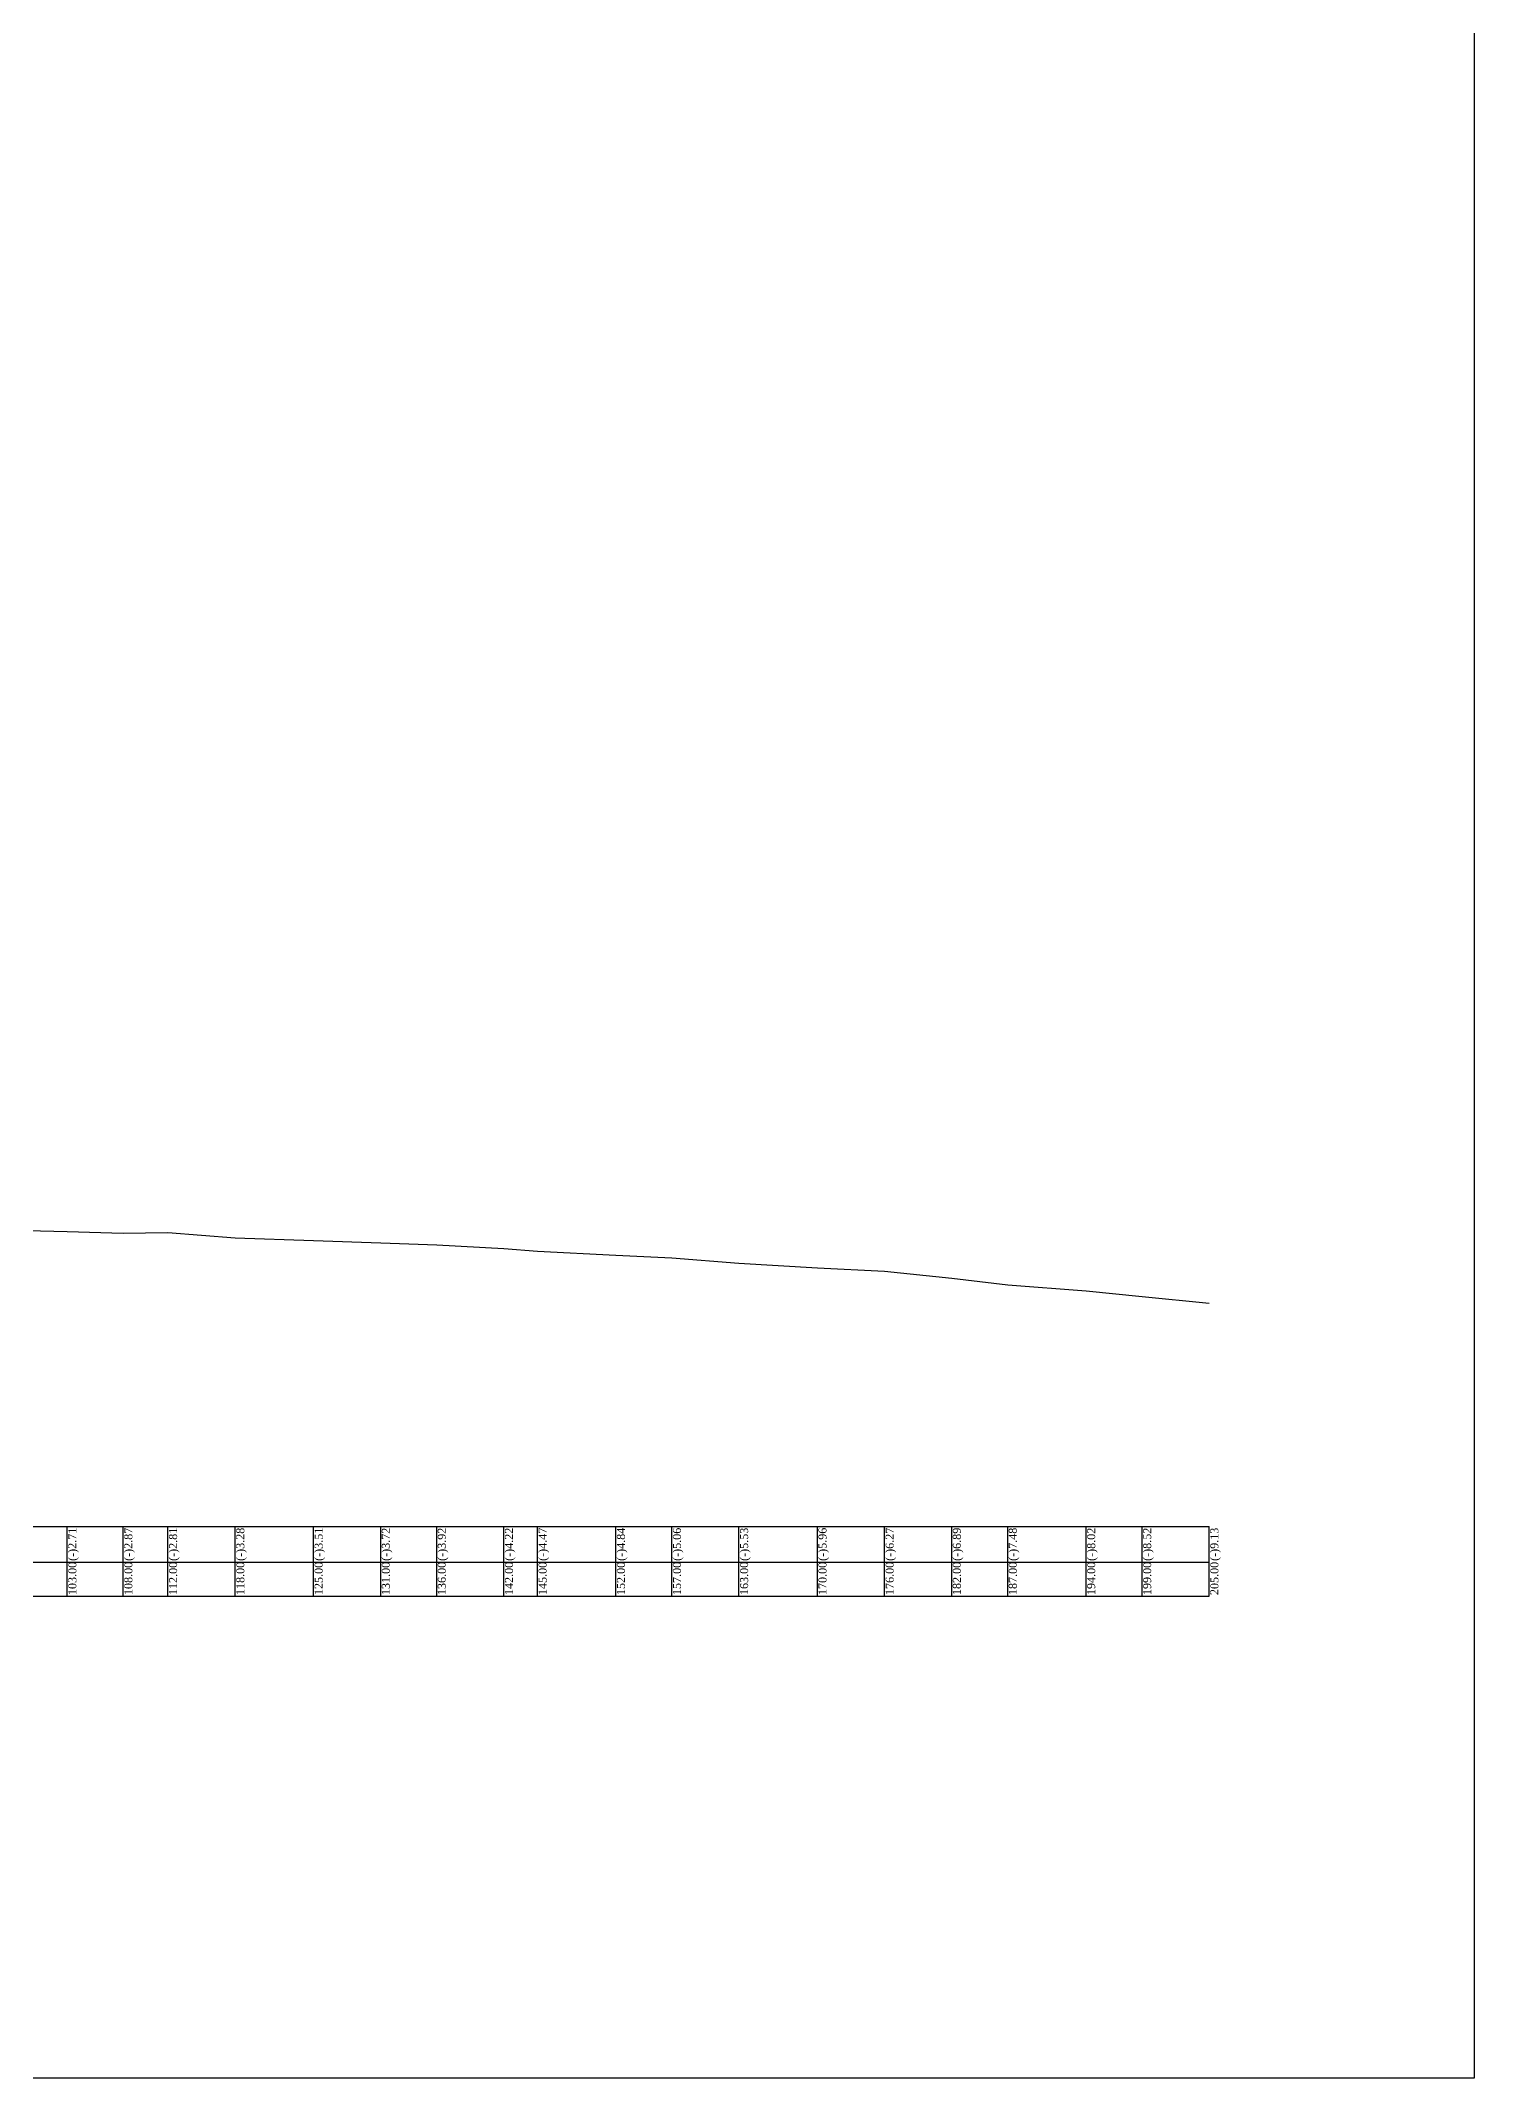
# Model space of a CAD drawing. Header units: metres. Extents: x -2434 to 11656, y -15288 to 8109.
# Drawn here: x 689.3 to 817.3, y -15288.2 to -15106.1 of the extents above; entities that cross this region are included whole.
import ezdxf

# ---------------------------------------------------------------- set-up
doc = ezdxf.new("R2010")
doc.units = ezdxf.units.M
doc.styles.get("Standard").update_dxf_attribs({"font": 'times.ttf'})

msp = doc.modelspace()

# ---------------------------------------------------------------- linework, layer by layer
at = {"color": 0, "lineweight": -2}
for p, q in [((583.630429, -15238.907569), (793.630429, -15238.907569)), ((691.630429, -15245.126359), (691.630429, -15238.907569)), ((696.630429, -15245.126359), (696.630429, -15238.907569)), ((700.630429, -15245.126359), (700.630429, -15238.907569)), ((706.630429, -15245.126359), (706.630429, -15238.907569)), ((713.630429, -15245.126359), (713.630429, -15238.907569)), ((719.630429, -15245.126359), (719.630429, -15238.907569)), ((724.630429, -15245.126359), (724.630429, -15238.907569)), ((730.630429, -15245.126359), (730.630429, -15238.907569)), ((733.630429, -15245.126359), (733.630429, -15238.907569)), ((740.630429, -15245.126359), (740.630429, -15238.907569)), ((745.630429, -15245.126359), (745.630429, -15238.907569)), ((751.630429, -15245.126359), (751.630429, -15238.907569)), ((758.630429, -15245.126359), (758.630429, -15238.907569)), ((764.630429, -15245.126359), (764.630429, -15238.907569)), ((770.630429, -15245.126359), (770.630429, -15238.907569)), ((775.630429, -15245.126359), (775.630429, -15238.907569)), ((782.630429, -15245.126359), (782.630429, -15238.907569)), ((787.630429, -15245.126359), (787.630429, -15238.907569)), ((793.630429, -15245.126359), (793.630429, -15238.907569)), ((574.274371, -15242.077069), (793.630429, -15242.077069)), ((574.274371, -15245.126359), (793.630429, -15245.126359))]:
    msp.add_line(p, q, dxfattribs=at)
at = {"color": 0, "lineweight": -3, "ltscale": 0.5}
msp.add_lwpolyline([(523.254788, -14660.06529), (817.299511, -14660.06529), (817.299511, -15288.199474), (523.254788, -15288.199474)], close=True, dxfattribs=at)
at = {"color": 3, "linetype": 'Continuous', "lineweight": -3, "ltscale": 0.5}
msp.add_lwpolyline([(685.630429, -15212.407069), (691.630429, -15212.537069), (696.630429, -15212.697069), (700.630429, -15212.637069), (706.630429, -15213.107069), (713.630429, -15213.337069), (719.630429, -15213.547069), (724.630429, -15213.747069), (730.630429, -15214.047069), (733.630429, -15214.297069), (740.630429, -15214.667069), (745.630429, -15214.887069), (751.630429, -15215.357069), (758.630429, -15215.787069), (764.630429, -15216.097069), (770.630429, -15216.717069), (775.630429, -15217.307069), (782.630429, -15217.847069), (787.630429, -15218.347069), (793.630429, -15218.957069)], dxfattribs=at)

# ---------------------------------------------------------------- texts
at = {"color": 0, "lineweight": -2, "char_height": 0.715, "width": 2.15, "attachment_point": 1, "rotation": 90}
for s, insert in [('(-)2.71', (691.730429, -15241.977069)), ('(-)2.87', (696.730429, -15241.977069)), ('(-)2.81', (700.730429, -15241.977069)), ('(-)3.28', (706.730429, -15241.977069)), ('(-)3.51', (713.730429, -15241.977069)), ('(-)3.72', (719.730429, -15241.977069)), ('(-)3.92', (724.730429, -15241.977069)), ('(-)4.22', (730.730429, -15241.977069)), ('(-)4.47', (733.730429, -15241.977069)), ('(-)4.84', (740.730429, -15241.977069)), ('(-)5.06', (745.730429, -15241.977069)), ('(-)5.53', (751.730429, -15241.977069)), ('(-)5.96', (758.730429, -15241.977069)), ('(-)6.27', (764.730429, -15241.977069)), ('(-)6.89', (770.730429, -15241.977069)), ('(-)7.48', (775.730429, -15241.977069)), ('(-)8.02', (782.730429, -15241.977069)), ('(-)8.52', (787.730429, -15241.977069)), ('(-)9.13', (793.730429, -15241.977069)), ('103.00', (691.730429, -15245.026359)), ('108.00', (696.730429, -15245.026359)), ('112.00', (700.730429, -15245.026359)), ('118.00', (706.730429, -15245.026359)), ('125.00', (713.730429, -15245.026359)), ('131.00', (719.730429, -15245.026359)), ('136.00', (724.730429, -15245.026359)), ('142.00', (730.730429, -15245.026359)), ('145.00', (733.730429, -15245.026359)), ('152.00', (740.730429, -15245.026359)), ('157.00', (745.730429, -15245.026359)), ('163.00', (751.730429, -15245.026359)), ('170.00', (758.730429, -15245.026359)), ('176.00', (764.730429, -15245.026359)), ('182.00', (770.730429, -15245.026359)), ('187.00', (775.730429, -15245.026359)), ('194.00', (782.730429, -15245.026359)), ('199.00', (787.730429, -15245.026359)), ('205.00', (793.730429, -15245.026359))]:
    msp.add_mtext(s, dxfattribs=dict(at, insert=insert))

doc.saveas('drawing.dxf')
